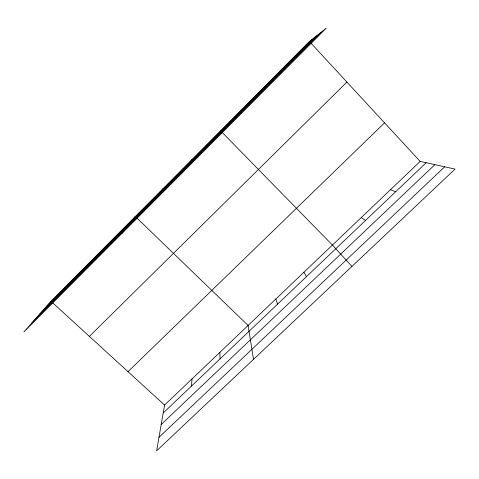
<?xml version="1.0" encoding="UTF-8"?>
<svg xmlns="http://www.w3.org/2000/svg" width="479" height="479" viewBox="0 0 479 479"><rect width="100%" height="100%" fill="white"/><g stroke="black" fill="none" stroke-linecap="round" stroke-linejoin="round"><path stroke-width="0.72" d="M191.414 386.146L192.043 378.883M420.161 161.417L164.566 405.072L156.627 450.829L455.05 169.081L420.161 161.417L310.943 43.11M191.097 161.046L191.774 159.758M161.848 190.444L163.357 188.331M121.888 233.495L135.317 216.52M103.703 248.9L106.829 245.17M74.814 277.946L78.724 273.431M46.331 306.59L312.302 39.188M39.547 314.254L316.505 35.871M31.967 322.828L321.229 32.141M89.393 336.39L346.916 82.077M127.995 371.662L384.559 122.846M163.189 413.012L426.166 162.734M161.195 424.508L434.896 164.656M158.968 437.327L444.686 166.806M279.395 71.652L281.347 70.305M249.787 101.428L250.834 100.979M390.523 189.672L395.63 191.798M361.28 217.55L365.507 220.466M52.642 302.812L164.566 405.072M136.934 218.077L248.092 325.451L253.511 359.358M222.136 132.384L332.426 245.056L351.951 266.42M303.943 272.204L306.482 276.64M220.579 130.791L221.603 133.312M275.838 299.004L277.563 304.159M219.885 352.34L220.029 358.921M51.002 301.309L23.95 331.887L326.253 28.171L309.422 41.463L51.002 301.309"/></g></svg>
